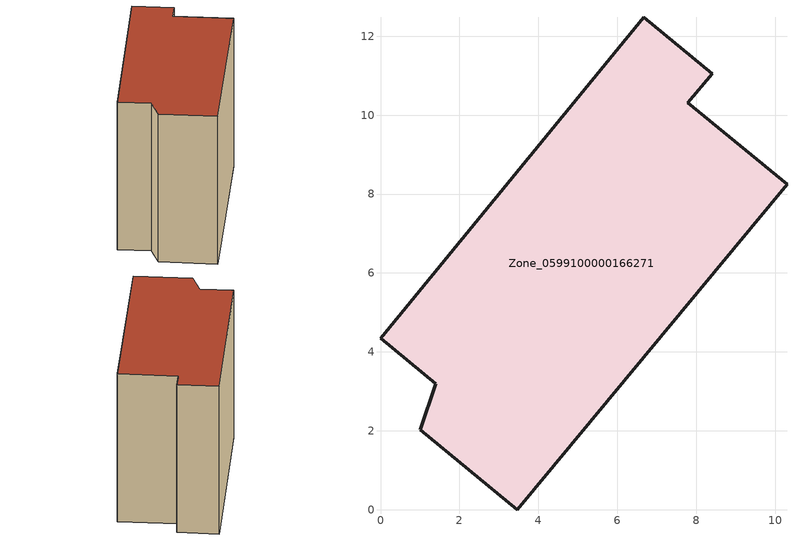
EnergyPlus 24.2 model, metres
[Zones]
Zone_0599100000166271
 floor ground (C_G): 1.01,2.03 1.4,3.2 0,4.35 6.67,12.48 8.41,11.05 7.79,10.31 10.3,8.25 3.46,0 z0
 wall outside (C_F): 1.4,3.2 1.01,2.03 3.46,0 10.3,8.25 7.79,10.31 8.41,11.05 6.67,12.48 0,4.35 1.4,3.2 z0:8.97
 roof outside (C_R): 6.67,12.48 0,4.35 1.4,3.2 1.01,2.03 3.46,0 10.3,8.25 7.79,10.31 8.41,11.05 z8.97
[BUILDING]
Pand.0599100000166271: North Axis=0; Terrain=City; Loads Convergence Tolerance Value=0.04; Temperature Convergence Tolerance Value=0.4; Solar Distribution=FullExterior; Maximum Number of Warmup Days=25; Minimum Number of Warmup Days=1
[Site:Location]
Rotterdam.The.Hague.AP_ZH_NLD Design_Conditions: Latitude=51.96; Longitude=4.45; Time Zone=1; Elevation=-4.5
[SITE:GROUNDTEMPERATURE:BUILDINGSURFACE]
18, 18, 18, 18, 18, 18, 18, 18, 18, 18, 18, 18
[MATERIAL] Thermal Absorptance=0.9; Solar Absorptance=0.7; Visible Absorptance=0.7
Name | Roughness | Thickness | Conductivity | Density | Specific Heat
G.TI.1946 | MediumSmooth | 0.15 | 1 | 540 | 1210
F.TI.1946 | Rough | 0.3 | 0.857143 | 1920 | 840
R.TI.1946 | MediumRough | 0.2 | 0.1 | 1500 | 1000
[CONSTRUCTION]
C_G: G.TI.1946
C_F: F.TI.1946
C_R: R.TI.1946
[ZONE]
Zone_0599100000166271: Type=1; Multiplier=1; Ceiling Height=Autocalculate; Volume=Autocalculate; Floor Area=autocalculate; Part of Total Floor Area=Yes
[ZONEINFILTRATION:DESIGNFLOWRATE]
Infil_Zone_0599100000166271: Zone or ZoneList or Space or SpaceList=Zone_0599100000166271; Schedule=AlwaysOn; Design Flow Rate Calculation Method=Flow/Area; Flow Rate per Floor Area=0.003; Constant Term Coefficient=1; Temperature Term Coefficient=0; Velocity Term Coefficient=0; Velocity Squared Term Coefficient=0
[HVACTEMPLATE:ZONE:IDEALLOADSAIRSYSTEM]
Zone_0599100000166271: Maximum Heating Supply Air Temperature=50; Minimum Cooling Supply Air Temperature=13; Maximum Heating Supply Air Humidity Ratio=0.0156; Minimum Cooling Supply Air Humidity Ratio=0.0077; Heating Limit=NoLimit; Cooling Limit=NoLimit; Dehumidification Control Type=ConstantSensibleHeatRatio; Cooling Sensible Heat Ratio=0.7; Dehumidification Setpoint=60; Humidification Control Type=None; Humidification Setpoint=30; Outdoor Air Method=None; Outdoor Air Flow Rate per Person=0.00944; Outdoor Air Flow Rate per Zone Floor Area=0; Outdoor Air Flow Rate per Zone=0; Demand Controlled Ventilation Type=None; Outdoor Air Economizer Type=NoEconomizer; Heat Recovery Type=None; Sensible Heat Recovery Effectiveness=0.7; Latent Heat Recovery Effectiveness=0.65
[ZONECONTROL:THERMOSTAT]
ThermostatControl_Zone_0599100000166271: Zone or ZoneList=Zone_0599100000166271; Control Type Schedule=DualSetpointControlType; Control 1=Thermostat_Zone_0599100000166271; Temperature Difference Between Cutout And Setpoint=0
[THERMOSTATSETPOINT:DUALSETPOINT]
Thermostat_Zone_0599100000166271: Heating Setpoint Temperature Schedule=HeatingSetpoint_Zone_0599100000166271; Cooling Setpoint Temperature Schedule=CoolingSetpoint_Zone_0599100000166271
[SCHEDULE:COMPACT]
HeatingSetpoint_Zone_0599100000166271: Through: 12/31, For: AllDays, Until: 24:00, 21
CoolingSetpoint_Zone_0599100000166271: Through: 12/31, For: AllDays, Until: 24:00, 24
DualSetpointControlType: Through: 12/31, For: AllDays, Until: 24:00, 4
AlwaysOn: Through: 12/31, For: AllDays, Until: 24:00, 1
